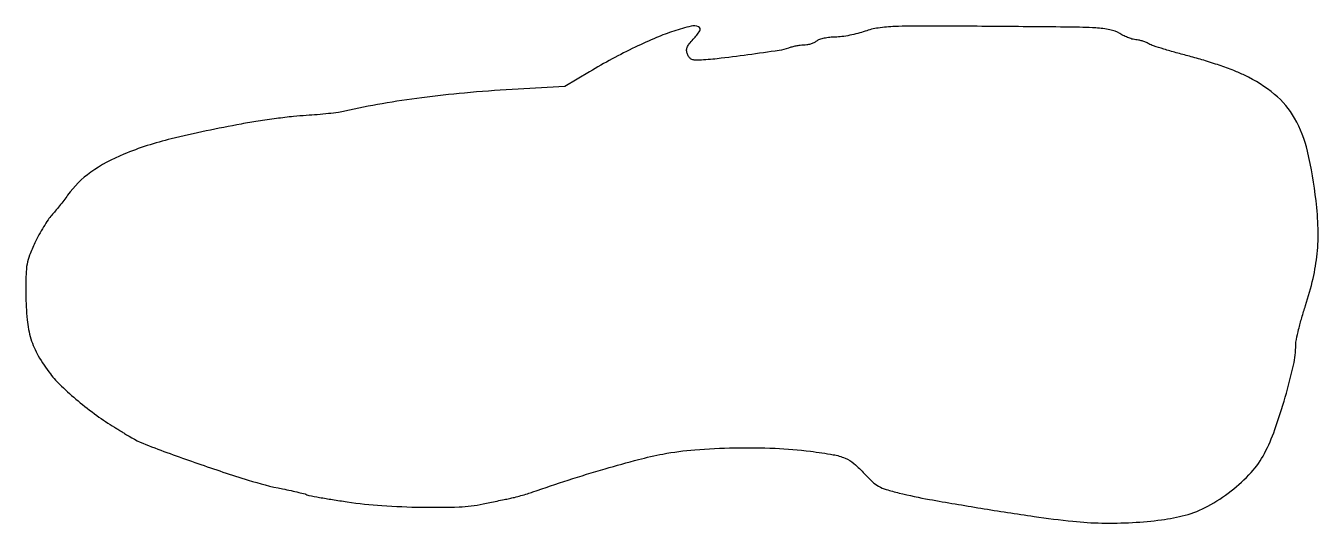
# Model space of a CAD drawing. Extents: x 1 to 468, y 1 to 181.
import ezdxf

# ---------------------------------------------------------------- set-up
doc = ezdxf.new("R2010")
doc.units = 0

msp = doc.modelspace()

# ---------------------------------------------------------------- linework, layer by layer
msp.add_lwpolyline([(234.974049, 179.123761, 0.02305), (228.666663, 176.779426, 0.011731), (220.960037, 173.287712, 0.011066), (212.666161, 169.064221, 0.010804), (204.5, 164.445427), (195.5, 159.095116), (176.5, 157.989686, 0.007543), (159.287355, 156.727464, 0.010163), (143.758771, 155.034243, 0.011046), (129.469348, 152.859602, 0.012857), (116, 150.145626, -0.021951), (113.641161, 149.714811, -0.006656), (110.03125, 149.26692, -0.006653), (105.967171, 148.87218, -0.007201), (102, 148.597541, 0.013412), (97.380208, 148.220015, 0.005609), (91.178125, 147.474824, 0.005545), (84.555542, 146.52882, 0.007162), (78.5, 145.506178, 0.013493), (53.125251, 140.134704, 0.038435), (35.950565, 134.587283, 0.056135), (24.038989, 128.058194, 0.084833), (15.673662, 119.735901, -0.008227), (14.316812, 117.895018, -0.00575), (12.729585, 115.863046, -0.005803), (11.162838, 113.950096, -0.011999), (9.886292, 112.5, 0.037408), (8.597064, 110.87622, 0.012518), (6.957359, 108.325, 0.012378), (5.276991, 105.399996, 0.013826), (3.807384, 102.5, 0.016316), (1.869719, 98.026707, 0.05045), (0.97562, 94.861714, 0.038191), (0.609508, 91.144069, 0.00645), (0.545801, 84, 0.022837), (1.007455, 74.709205, 0.050725), (2.390813, 67.766527, 0.055882), (5.03972, 61.666754, 0.033642), (9.424072, 55.098674, 0.039415), (13.384197, 50.714683, 0.015901), (19.421993, 45.359396, 0.015801), (26.208231, 40.068979, 0.021653), (32.654011, 35.778646, -0.000975), (33.85361, 35.049889, -0.000854), (35.104616, 34.283626, -0.000858), (36.232183, 33.587654, -0.002566), (37, 33.10644, 0.051068), (44.93202, 29.14758, 0.006618), (62.758812, 22.687907, 0.008082), (81.014932, 16.673664, 0.025948), (93.41459, 13.504998, -0.004072), (96.509616, 12.856796, -0.005728), (99.258613, 12.224579, -0.003488), (101.556558, 11.651303, -0.075673), (102.195032, 11.379464, 0.093605), (102.887204, 11.113454, 0.001655), (106.83666, 10.407284, 0.004095), (111.460033, 9.635376, 0.002712), (116.780442, 8.82137, 0.019593), (129.370873, 7.46629, 0.013088), (143.85762, 6.859534, 0.012592), (157.350226, 6.987698, 0.043749), (166, 8.049319, -0.000686), (168.398182, 8.555943, -0.000504), (171.059375, 9.111516, -0.000509), (173.579496, 9.632315, -0.001131), (175.5, 10.022636, 0.012334), (177.354429, 10.442995, 0.006415), (179.646875, 11.053836, 0.006375), (181.985838, 11.741603, 0.009662), (184, 12.404738, -0.007007), (196.796543, 16.693245, -0.006402), (210.098384, 20.757743, -0.006562), (222.215396, 24.119342, -0.017296), (231, 26.110603, -0.027577), (242.539871, 27.656649, -0.01484), (256.882469, 28.350874, -0.014727), (271.608395, 28.192368, -0.022104), (284.412536, 27.108913, -0.010118), (292.655012, 25.872854, -0.056857), (296.927072, 24.632003, -0.078967), (300.156165, 22.634955, -0.029807), (303.975041, 18.923873, 0.020522), (306.814802, 16.059902, 0.061055), (309.049379, 14.442089, 0.053174), (311.774235, 13.295049, 0.012853), (316.5, 12.005022, 0.016163), (327.446068, 9.689606, 0.003694), (346.104048, 6.510912, 0.004001), (365.301046, 3.543634, 0.010043), (379.35534, 1.773801, 0.021717), (389.805951, 1.127585, 0.018183), (400.914925, 1.327941, 0.018717), (411.427925, 2.296036, 0.032717), (420.005227, 3.987183, 0.059845), (428.186904, 7.251524, 0.040693), (436.578119, 12.755397, 0.04104), (443.85681, 19.45363, 0.067005), (448.66206, 26.31339, 0.033954), (452.400552, 34.92983, 0.015153), (456.18898, 46.70863, 0.014238), (459.177398, 58.295913, 0.056041), (460, 65.612138, -0.05153), (460.204273, 67.588945, -0.009188), (461.031562, 71.214943, -0.009845), (462.167292, 75.443713, -0.00874), (463.511702, 79.796762, 0.022565), (466.247591, 89.609396, 0.031619), (467.728902, 98.584718, 0.031694), (468.064665, 107.658759, 0.02283), (467.33513, 117.768992, 0.027092), (464.231356, 135.651043, 0.073034), (459.557512, 147.635893, 0.0911), (452.346013, 156.209042, 0.060698), (441.5, 163.138115, 0.020011), (437.589153, 164.825076, 0.008959), (432.325, 166.742514, 0.008852), (426.679683, 168.573845, 0.011886), (421.5, 170.019712, -0.005692), (416.710874, 171.292828, -0.006873), (412.245302, 172.600912, -0.00593), (408.520991, 173.796212, -0.045729), (406.845708, 174.531952, 0.027979), (405.68, 175.093997, 0.022539), (404.372291, 175.568761, 0.023086), (403.121564, 175.897492, 0.052763), (402.152868, 176, -0.070926), (401.115975, 176.147828, -0.021051), (399.59479, 176.660937, -0.020662), (397.914358, 177.388787, -0.020931), (396.30716, 178.25, 0.084973), (392.768418, 179.599112, 0.034499), (387.634043, 180.248032, 0.011532), (378.204952, 180.565779, 0.000775), (351.236887, 180.810466, 0.000907), (325.248281, 180.958853, 0.010265), (314.958104, 180.787666, 0.026742), (308.938077, 180.240534, 0.049302), (304.170308, 179.060466, -0.021846), (301.588077, 178.26883, -0.015335), (298.622417, 177.59592, -0.015509), (295.737892, 177.126152, -0.031005), (293.433421, 176.968197, 0.026), (291.389729, 176.848639, 0.026108), (289.372349, 176.517638, 0.027244), (287.642533, 176.040195, 0.081123), (286.55887, 175.468197, -0.054575), (285.616806, 174.905389, -0.031456), (284.381965, 174.431283, -0.031092), (283.066544, 174.107242, -0.044872), (281.87397, 174, 0.029497), (280.628352, 173.926453, 0.017062), (279.144675, 173.69907, 0.017014), (277.666697, 173.368224, 0.027276), (276.435707, 172.975556, -0.05461), (273.042431, 172.093879, -0.002784), (261.75465, 170.508605, -0.004549), (250.688735, 169.119668, -0.019979), (244.124742, 168.621087, -0.031306), (242.390224, 168.667464, -0.096002), (241.265659, 168.991739, -0.12061), (240.490562, 169.660955, -0.065162), (239.895546, 170.780871, -0.074519), (239.620156, 172.076264, -0.108899), (239.800976, 173.224203, -0.075901), (240.522698, 174.471128, -0.021636), (242.000979, 176.15844, 0.0537), (244.366254, 179.234997, 0.458502), (243.897001, 180.691527, 0.162327), (241.218162, 180.899485, 0.01635)], format="xyb", close=True)

doc.saveas('drawing.dxf')
